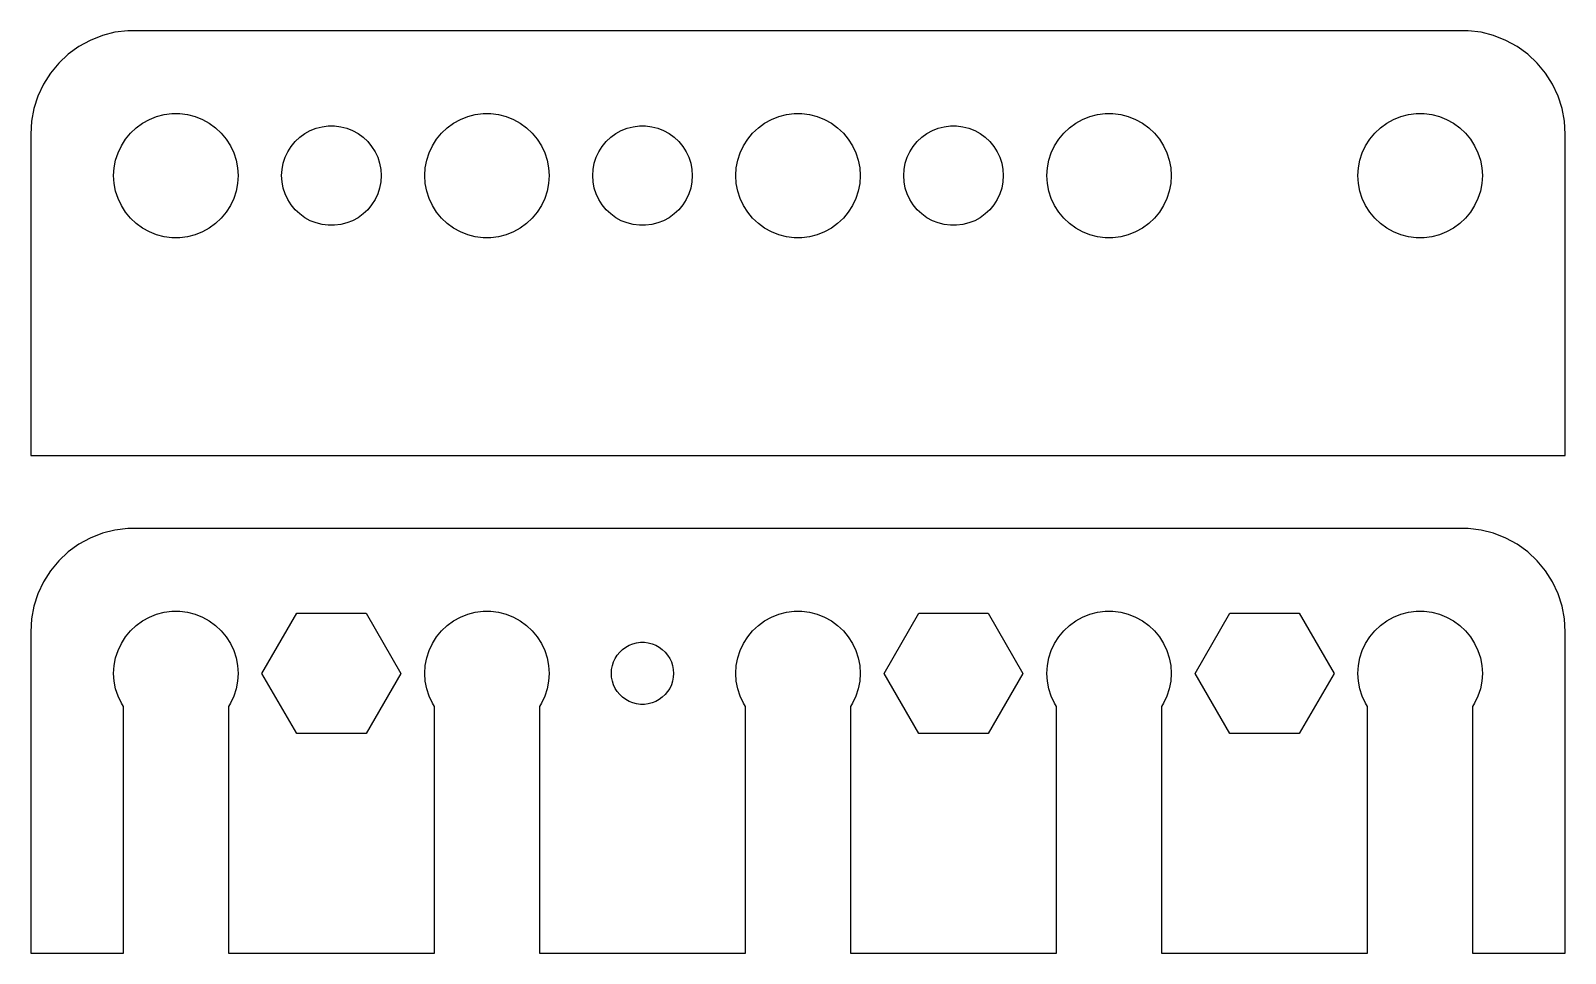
# Model space of a CAD drawing. Header units: metres. Extents: x -37 to 37, y 0 to 92.5.
# Drawn here: x -37 to 37, y 48 to 92.5 of the extents above; entities that cross this region are included whole.
import ezdxf

# ---------------------------------------------------------------- set-up
doc = ezdxf.new("R2010")
doc.units = ezdxf.units.M

msp = doc.modelspace()

# ---------------------------------------------------------------- linework, layer by layer
for p, q in [((-34.1289, 92.0241), (-34.6791, 91.7216)), ((-33.5451, 92.2553), (-34.1289, 92.0241)), ((-32.9369, 92.4114), (-33.5451, 92.2553)), ((-32.3139, 92.4901), (-32.9369, 92.4114)), ((32.3139, 92.4901), (-32.3139, 92.4901)), ((32.9369, 92.4114), (32.3139, 92.4901)), ((33.5451, 92.2553), (32.9369, 92.4114)), ((34.1289, 92.0241), (33.5451, 92.2553)), ((34.6791, 91.7216), (34.1289, 92.0241)), ((-35.1871, 91.3526), (-35.6448, 90.9227)), ((-34.6791, 91.7216), (-35.1871, 91.3526)), ((35.1871, 91.3526), (34.6791, 91.7216)), ((35.6448, 90.9227), (35.1871, 91.3526)), ((-36.0451, 90.4389), (-36.3815, 89.9088)), ((-35.6448, 90.9227), (-36.0451, 90.4389)), ((36.0451, 90.4389), (35.6448, 90.9227)), ((36.3815, 89.9088), (36.0451, 90.4389)), ((-36.3815, 89.9088), (-36.6489, 89.3406)), ((36.6489, 89.3406), (36.3815, 89.9088)), ((-36.6489, 89.3406), (-36.8429, 88.7434)), ((36.8429, 88.7434), (36.6489, 89.3406)), ((-36.9606, 88.1267), (-37, 87.5)), ((-36.8429, 88.7434), (-36.9606, 88.1267)), ((-31.6075, 88.033), (-31.2773, 88.2145)), ((-31.2773, 88.2145), (-30.927, 88.3532)), ((-30.927, 88.3532), (-30.5621, 88.4469)), ((-30.5621, 88.4469), (-30.1884, 88.4941)), ((-30.1884, 88.4941), (-29.8116, 88.4941)), ((-29.8116, 88.4941), (-29.4379, 88.4469)), ((-29.4379, 88.4469), (-29.0729, 88.3532)), ((-29.0729, 88.3532), (-28.7227, 88.2145)), ((-28.7227, 88.2145), (-28.3925, 88.033)), ((-16.6075, 88.033), (-16.2773, 88.2145)), ((-16.2773, 88.2145), (-15.927, 88.3532)), ((-15.927, 88.3532), (-15.5621, 88.4469)), ((-15.5621, 88.4469), (-15.1884, 88.4941)), ((-15.1884, 88.4941), (-14.8116, 88.4941)), ((-14.8116, 88.4941), (-14.4379, 88.4469)), ((-14.4379, 88.4469), (-14.0729, 88.3532)), ((-14.0729, 88.3532), (-13.7227, 88.2145)), ((-13.7227, 88.2145), (-13.3925, 88.033)), ((-1.60747, 88.033), (-1.27733, 88.2145)), ((-1.27733, 88.2145), (-0.92705, 88.3532)), ((-0.92705, 88.3532), (-0.56213, 88.4469)), ((-0.56213, 88.4469), (-0.18837, 88.4941)), ((-0.18837, 88.4941), (0.18837, 88.4941)), ((0.18837, 88.4941), (0.56213, 88.4469)), ((0.56213, 88.4469), (0.92705, 88.3532)), ((0.92705, 88.3532), (1.27733, 88.2145)), ((1.27733, 88.2145), (1.60747, 88.033)), ((13.3925, 88.033), (13.7227, 88.2145)), ((13.7227, 88.2145), (14.0729, 88.3532)), ((14.0729, 88.3532), (14.4379, 88.4469)), ((14.4379, 88.4469), (14.8116, 88.4941)), ((14.8116, 88.4941), (15.1884, 88.4941)), ((15.1884, 88.4941), (15.5621, 88.4469)), ((15.5621, 88.4469), (15.927, 88.3532)), ((15.927, 88.3532), (16.2773, 88.2145)), ((16.2773, 88.2145), (16.6075, 88.033)), ((28.3925, 88.033), (28.7227, 88.2145)), ((28.7227, 88.2145), (29.0729, 88.3532)), ((29.0729, 88.3532), (29.4379, 88.4469)), ((29.4379, 88.4469), (29.8116, 88.4941)), ((29.8116, 88.4941), (30.1884, 88.4941)), ((30.1884, 88.4941), (30.5621, 88.4469)), ((30.5621, 88.4469), (30.927, 88.3532)), ((30.927, 88.3532), (31.2773, 88.2145)), ((31.2773, 88.2145), (31.6075, 88.033)), ((36.9606, 88.1267), (36.8429, 88.7434)), ((37, 87.5), (36.9606, 88.1267)), ((-37, 87.5), (-37, 72)), ((-32.427, 87.2634), (-32.1869, 87.5536)), ((-32.1869, 87.5536), (-31.9123, 87.8115)), ((-31.9123, 87.8115), (-31.6075, 88.033)), ((-28.3925, 88.033), (-28.0877, 87.8115)), ((-28.0877, 87.8115), (-27.8131, 87.5536)), ((-27.8131, 87.5536), (-27.5729, 87.2634)), ((-24.2495, 87.1429), (-24.0298, 87.3492)), ((-24.0298, 87.3492), (-23.786, 87.5264)), ((-23.786, 87.5264), (-23.5219, 87.6716)), ((-23.5219, 87.6716), (-23.2416, 87.7825)), ((-23.2416, 87.7825), (-22.9497, 87.8575)), ((-22.9497, 87.8575), (-22.6507, 87.8953)), ((-22.6507, 87.8953), (-22.3493, 87.8953)), ((-22.3493, 87.8953), (-22.0503, 87.8575)), ((-22.0503, 87.8575), (-21.7583, 87.7825)), ((-21.7583, 87.7825), (-21.4781, 87.6716)), ((-21.4781, 87.6716), (-21.214, 87.5264)), ((-21.214, 87.5264), (-20.9702, 87.3492)), ((-20.9702, 87.3492), (-20.7505, 87.1429)), ((-17.427, 87.2634), (-17.1869, 87.5536)), ((-17.1869, 87.5536), (-16.9123, 87.8115)), ((-16.9123, 87.8115), (-16.6075, 88.033)), ((-13.3925, 88.033), (-13.0877, 87.8115)), ((-13.0877, 87.8115), (-12.8131, 87.5536)), ((-12.8131, 87.5536), (-12.5729, 87.2634)), ((-9.24951, 87.1429), (-9.02982, 87.3492)), ((-9.02982, 87.3492), (-8.78598, 87.5264)), ((-8.78598, 87.5264), (-8.52187, 87.6716)), ((-8.52187, 87.6716), (-8.24164, 87.7825)), ((-8.24164, 87.7825), (-7.94971, 87.8575)), ((-7.94971, 87.8575), (-7.6507, 87.8953)), ((-7.6507, 87.8953), (-7.34929, 87.8953)), ((-7.34929, 87.8953), (-7.05028, 87.8575)), ((-7.05028, 87.8575), (-6.75835, 87.7825)), ((-6.75835, 87.7825), (-6.47812, 87.6716)), ((-6.47812, 87.6716), (-6.214, 87.5264)), ((-6.214, 87.5264), (-5.97017, 87.3492)), ((-5.97017, 87.3492), (-5.75047, 87.1429)), ((-2.42705, 87.2634), (-2.1869, 87.5536)), ((-2.1869, 87.5536), (-1.91226, 87.8115)), ((-1.91226, 87.8115), (-1.60747, 88.033)), ((1.60747, 88.033), (1.91226, 87.8115)), ((1.91226, 87.8115), (2.1869, 87.5536)), ((2.1869, 87.5536), (2.42705, 87.2634)), ((5.75047, 87.1429), (5.97017, 87.3492)), ((5.97017, 87.3492), (6.214, 87.5264)), ((6.214, 87.5264), (6.47812, 87.6716)), ((6.47812, 87.6716), (6.75835, 87.7825)), ((6.75835, 87.7825), (7.05028, 87.8575)), ((7.05028, 87.8575), (7.34929, 87.8953)), ((7.34929, 87.8953), (7.6507, 87.8953)), ((7.6507, 87.8953), (7.94971, 87.8575)), ((7.94971, 87.8575), (8.24164, 87.7825)), ((8.24164, 87.7825), (8.52187, 87.6716)), ((8.52187, 87.6716), (8.78598, 87.5264)), ((8.78598, 87.5264), (9.02982, 87.3492)), ((9.02982, 87.3492), (9.24951, 87.1429)), ((12.5729, 87.2634), (12.8131, 87.5536)), ((12.8131, 87.5536), (13.0877, 87.8115)), ((13.0877, 87.8115), (13.3925, 88.033)), ((16.6075, 88.033), (16.9123, 87.8115)), ((16.9123, 87.8115), (17.1869, 87.5536)), ((17.1869, 87.5536), (17.427, 87.2634)), ((27.5729, 87.2634), (27.8131, 87.5536)), ((27.8131, 87.5536), (28.0877, 87.8115)), ((28.0877, 87.8115), (28.3925, 88.033)), ((31.6075, 88.033), (31.9123, 87.8115)), ((31.9123, 87.8115), (32.1869, 87.5536)), ((32.1869, 87.5536), (32.427, 87.2634)), ((37, 72), (37, 87.5)), ((-32.9057, 86.2461), (-32.7893, 86.6044)), ((-32.7893, 86.6044), (-32.6289, 86.9453)), ((-32.6289, 86.9453), (-32.427, 87.2634)), ((-27.5729, 87.2634), (-27.3711, 86.9453)), ((-27.3711, 86.9453), (-27.2107, 86.6044)), ((-27.2107, 86.6044), (-27.0942, 86.2461)), ((-24.7315, 86.3835), (-24.6031, 86.6562)), ((-24.6031, 86.6562), (-24.4416, 86.9107)), ((-24.4416, 86.9107), (-24.2495, 87.1429)), ((-20.7505, 87.1429), (-20.5583, 86.9107)), ((-20.5583, 86.9107), (-20.3969, 86.6562)), ((-20.3969, 86.6562), (-20.2685, 86.3835)), ((-17.9057, 86.2461), (-17.7893, 86.6044)), ((-17.7893, 86.6044), (-17.6289, 86.9453)), ((-17.6289, 86.9453), (-17.427, 87.2634)), ((-12.5729, 87.2634), (-12.3711, 86.9453)), ((-12.3711, 86.9453), (-12.2107, 86.6044)), ((-12.2107, 86.6044), (-12.0942, 86.2461)), ((-9.73146, 86.3835), (-9.60313, 86.6562)), ((-9.60313, 86.6562), (-9.44164, 86.9107)), ((-9.44164, 86.9107), (-9.24951, 87.1429)), ((-5.75047, 87.1429), (-5.55835, 86.9107)), ((-5.55835, 86.9107), (-5.39685, 86.6562)), ((-5.39685, 86.6562), (-5.26852, 86.3835)), ((-2.90575, 86.2461), (-2.78932, 86.6044)), ((-2.78932, 86.6044), (-2.62891, 86.9453)), ((-2.62891, 86.9453), (-2.42705, 87.2634)), ((2.42705, 87.2634), (2.62891, 86.9453)), ((2.62891, 86.9453), (2.78932, 86.6044)), ((2.78932, 86.6044), (2.90575, 86.2461)), ((5.26852, 86.3835), (5.39685, 86.6562)), ((5.39685, 86.6562), (5.55835, 86.9107)), ((5.55835, 86.9107), (5.75047, 87.1429)), ((9.24951, 87.1429), (9.44164, 86.9107)), ((9.44164, 86.9107), (9.60313, 86.6562)), ((9.60313, 86.6562), (9.73146, 86.3835)), ((12.0942, 86.2461), (12.2107, 86.6044)), ((12.2107, 86.6044), (12.3711, 86.9453)), ((12.3711, 86.9453), (12.5729, 87.2634)), ((17.427, 87.2634), (17.6289, 86.9453)), ((17.6289, 86.9453), (17.7893, 86.6044)), ((17.7893, 86.6044), (17.9057, 86.2461)), ((27.0942, 86.2461), (27.2107, 86.6044)), ((27.2107, 86.6044), (27.3711, 86.9453)), ((27.3711, 86.9453), (27.5729, 87.2634)), ((32.427, 87.2634), (32.6289, 86.9453)), ((32.6289, 86.9453), (32.7893, 86.6044)), ((32.7893, 86.6044), (32.9057, 86.2461)), ((-33, 85.5), (-32.9763, 85.876)), ((-32.9763, 85.876), (-32.9057, 86.2461)), ((-27.0942, 86.2461), (-27.0237, 85.876)), ((-27.0237, 85.876), (-27, 85.5)), ((-24.8811, 85.8008), (-24.8246, 86.0968)), ((-24.8246, 86.0968), (-24.7315, 86.3835)), ((-20.2685, 86.3835), (-20.1754, 86.0968)), ((-20.1754, 86.0968), (-20.1189, 85.8008)), ((-18, 85.5), (-17.9763, 85.876)), ((-17.9763, 85.876), (-17.9057, 86.2461)), ((-12.0942, 86.2461), (-12.0237, 85.876)), ((-12.0237, 85.876), (-12, 85.5)), ((-9.88107, 85.8008), (-9.82458, 86.0968)), ((-9.82458, 86.0968), (-9.73146, 86.3835)), ((-5.26852, 86.3835), (-5.1754, 86.0968)), ((-5.1754, 86.0968), (-5.11891, 85.8008)), ((-3, 85.5), (-2.97633, 85.876)), ((-2.97633, 85.876), (-2.90575, 86.2461)), ((2.90575, 86.2461), (2.97633, 85.876)), ((2.97633, 85.876), (3, 85.5)), ((5.11891, 85.8008), (5.1754, 86.0968)), ((5.1754, 86.0968), (5.26852, 86.3835)), ((9.73146, 86.3835), (9.82458, 86.0968)), ((9.82458, 86.0968), (9.88107, 85.8008)), ((12, 85.5), (12.0237, 85.876)), ((12.0237, 85.876), (12.0942, 86.2461)), ((17.9057, 86.2461), (17.9763, 85.876)), ((17.9763, 85.876), (18, 85.5)), ((27, 85.5), (27.0237, 85.876)), ((27.0237, 85.876), (27.0942, 86.2461)), ((32.9057, 86.2461), (32.9763, 85.876)), ((32.9763, 85.876), (33, 85.5)), ((-32.9763, 85.124), (-33, 85.5)), ((-32.9057, 84.7539), (-32.9763, 85.124)), ((-27.0237, 85.124), (-27.0942, 84.7539)), ((-27, 85.5), (-27.0237, 85.124)), ((-24.9, 85.5), (-24.8811, 85.8008)), ((-24.8811, 85.1992), (-24.9, 85.5)), ((-24.8246, 84.9031), (-24.8811, 85.1992)), ((-20.1189, 85.1992), (-20.1754, 84.9031)), ((-20.1189, 85.8008), (-20.1, 85.5)), ((-20.1, 85.5), (-20.1189, 85.1992)), ((-17.9763, 85.124), (-18, 85.5)), ((-17.9057, 84.7539), (-17.9763, 85.124)), ((-12.0237, 85.124), (-12.0942, 84.7539)), ((-12, 85.5), (-12.0237, 85.124)), ((-9.89999, 85.5), (-9.88107, 85.8008)), ((-9.88107, 85.1992), (-9.89999, 85.5)), ((-9.82458, 84.9031), (-9.88107, 85.1992)), ((-5.11891, 85.1992), (-5.1754, 84.9031)), ((-5.11891, 85.8008), (-5.09999, 85.5)), ((-5.09999, 85.5), (-5.11891, 85.1992)), ((-2.97633, 85.124), (-3, 85.5)), ((-2.90575, 84.7539), (-2.97633, 85.124)), ((2.97633, 85.124), (2.90575, 84.7539)), ((3, 85.5), (2.97633, 85.124)), ((5.09999, 85.5), (5.11891, 85.8008)), ((5.11891, 85.1992), (5.09999, 85.5)), ((5.1754, 84.9031), (5.11891, 85.1992)), ((9.88107, 85.1992), (9.82458, 84.9031)), ((9.88107, 85.8008), (9.89999, 85.5)), ((9.89999, 85.5), (9.88107, 85.1992)), ((12.0237, 85.124), (12, 85.5)), ((12.0942, 84.7539), (12.0237, 85.124)), ((17.9763, 85.124), (17.9057, 84.7539)), ((18, 85.5), (17.9763, 85.124)), ((27.0237, 85.124), (27, 85.5)), ((27.0942, 84.7539), (27.0237, 85.124)), ((32.9763, 85.124), (32.9057, 84.7539)), ((33, 85.5), (32.9763, 85.124)), ((-32.7893, 84.3956), (-32.9057, 84.7539)), ((-32.6289, 84.0547), (-32.7893, 84.3956)), ((-27.2107, 84.3956), (-27.3711, 84.0547)), ((-27.0942, 84.7539), (-27.2107, 84.3956)), ((-24.7315, 84.6165), (-24.8246, 84.9031)), ((-24.6031, 84.3438), (-24.7315, 84.6165)), ((-20.2685, 84.6165), (-20.3969, 84.3438)), ((-20.1754, 84.9031), (-20.2685, 84.6165)), ((-17.7893, 84.3956), (-17.9057, 84.7539)), ((-17.6289, 84.0547), (-17.7893, 84.3956)), ((-12.2107, 84.3956), (-12.3711, 84.0547)), ((-12.0942, 84.7539), (-12.2107, 84.3956)), ((-9.73146, 84.6165), (-9.82458, 84.9031)), ((-9.60313, 84.3438), (-9.73146, 84.6165)), ((-5.26852, 84.6165), (-5.39685, 84.3438)), ((-5.1754, 84.9031), (-5.26852, 84.6165)), ((-2.78932, 84.3956), (-2.90575, 84.7539)), ((-2.62891, 84.0547), (-2.78932, 84.3956)), ((2.78932, 84.3956), (2.62891, 84.0547)), ((2.90575, 84.7539), (2.78932, 84.3956)), ((5.26852, 84.6165), (5.1754, 84.9031)), ((5.39685, 84.3438), (5.26852, 84.6165)), ((9.73146, 84.6165), (9.60313, 84.3438)), ((9.82458, 84.9031), (9.73146, 84.6165)), ((12.2107, 84.3956), (12.0942, 84.7539)), ((12.3711, 84.0547), (12.2107, 84.3956)), ((17.7893, 84.3956), (17.6289, 84.0547)), ((17.9057, 84.7539), (17.7893, 84.3956)), ((27.2107, 84.3956), (27.0942, 84.7539)), ((27.3711, 84.0547), (27.2107, 84.3956)), ((32.7893, 84.3956), (32.6289, 84.0547)), ((32.9057, 84.7539), (32.7893, 84.3956)), ((-32.427, 83.7366), (-32.6289, 84.0547)), ((-32.1869, 83.4464), (-32.427, 83.7366)), ((-27.5729, 83.7366), (-27.8131, 83.4464)), ((-27.3711, 84.0547), (-27.5729, 83.7366)), ((-24.4416, 84.0893), (-24.6031, 84.3438)), ((-24.2495, 83.8571), (-24.4416, 84.0893)), ((-24.0298, 83.6508), (-24.2495, 83.8571)), ((-23.786, 83.4736), (-24.0298, 83.6508)), ((-20.9702, 83.6508), (-21.214, 83.4736)), ((-20.7505, 83.8571), (-20.9702, 83.6508)), ((-20.5583, 84.0893), (-20.7505, 83.8571)), ((-20.3969, 84.3438), (-20.5583, 84.0893)), ((-17.427, 83.7366), (-17.6289, 84.0547)), ((-17.1869, 83.4464), (-17.427, 83.7366)), ((-12.5729, 83.7366), (-12.8131, 83.4464)), ((-12.3711, 84.0547), (-12.5729, 83.7366)), ((-9.44164, 84.0893), (-9.60313, 84.3438)), ((-9.24951, 83.8571), (-9.44164, 84.0893)), ((-9.02982, 83.6508), (-9.24951, 83.8571)), ((-8.78598, 83.4736), (-9.02982, 83.6508)), ((-5.97017, 83.6508), (-6.214, 83.4736)), ((-5.75047, 83.8571), (-5.97017, 83.6508)), ((-5.55835, 84.0893), (-5.75047, 83.8571)), ((-5.39685, 84.3438), (-5.55835, 84.0893)), ((-2.42705, 83.7366), (-2.62891, 84.0547)), ((-2.1869, 83.4464), (-2.42705, 83.7366)), ((2.42705, 83.7366), (2.1869, 83.4464)), ((2.62891, 84.0547), (2.42705, 83.7366)), ((5.55835, 84.0893), (5.39685, 84.3438)), ((5.75047, 83.8571), (5.55835, 84.0893)), ((5.97017, 83.6508), (5.75047, 83.8571)), ((6.214, 83.4736), (5.97017, 83.6508)), ((9.02982, 83.6508), (8.78598, 83.4736)), ((9.24951, 83.8571), (9.02982, 83.6508)), ((9.44164, 84.0893), (9.24951, 83.8571)), ((9.60313, 84.3438), (9.44164, 84.0893)), ((12.5729, 83.7366), (12.3711, 84.0547)), ((12.8131, 83.4464), (12.5729, 83.7366)), ((17.427, 83.7366), (17.1869, 83.4464)), ((17.6289, 84.0547), (17.427, 83.7366)), ((27.5729, 83.7366), (27.3711, 84.0547)), ((27.8131, 83.4464), (27.5729, 83.7366)), ((32.427, 83.7366), (32.1869, 83.4464)), ((32.6289, 84.0547), (32.427, 83.7366)), ((-31.9123, 83.1884), (-32.1869, 83.4464)), ((-31.6075, 82.967), (-31.9123, 83.1884)), ((-31.2773, 82.7855), (-31.6075, 82.967)), ((-28.3925, 82.967), (-28.7227, 82.7855)), ((-28.0877, 83.1884), (-28.3925, 82.967)), ((-27.8131, 83.4464), (-28.0877, 83.1884)), ((-23.5219, 83.3284), (-23.786, 83.4736)), ((-23.2416, 83.2175), (-23.5219, 83.3284)), ((-22.9497, 83.1425), (-23.2416, 83.2175)), ((-22.6507, 83.1047), (-22.9497, 83.1425)), ((-22.3493, 83.1047), (-22.6507, 83.1047)), ((-22.0503, 83.1425), (-22.3493, 83.1047)), ((-21.7583, 83.2175), (-22.0503, 83.1425)), ((-21.4781, 83.3284), (-21.7583, 83.2175)), ((-21.214, 83.4736), (-21.4781, 83.3284)), ((-16.9123, 83.1884), (-17.1869, 83.4464)), ((-16.6075, 82.967), (-16.9123, 83.1884)), ((-16.2773, 82.7855), (-16.6075, 82.967)), ((-13.3925, 82.967), (-13.7227, 82.7855)), ((-13.0877, 83.1884), (-13.3925, 82.967)), ((-12.8131, 83.4464), (-13.0877, 83.1884)), ((-8.52187, 83.3284), (-8.78598, 83.4736)), ((-8.24164, 83.2175), (-8.52187, 83.3284)), ((-7.94971, 83.1425), (-8.24164, 83.2175)), ((-7.6507, 83.1047), (-7.94971, 83.1425)), ((-7.34929, 83.1047), (-7.6507, 83.1047)), ((-7.05028, 83.1425), (-7.34929, 83.1047)), ((-6.75835, 83.2175), (-7.05028, 83.1425)), ((-6.47812, 83.3284), (-6.75835, 83.2175)), ((-6.214, 83.4736), (-6.47812, 83.3284)), ((-1.91226, 83.1884), (-2.1869, 83.4464)), ((-1.60747, 82.967), (-1.91226, 83.1884)), ((-1.27733, 82.7855), (-1.60747, 82.967)), ((1.60747, 82.967), (1.27733, 82.7855)), ((1.91226, 83.1884), (1.60747, 82.967)), ((2.1869, 83.4464), (1.91226, 83.1884)), ((6.47812, 83.3284), (6.214, 83.4736)), ((6.75835, 83.2175), (6.47812, 83.3284)), ((7.05028, 83.1425), (6.75835, 83.2175)), ((7.34929, 83.1047), (7.05028, 83.1425)), ((7.6507, 83.1047), (7.34929, 83.1047)), ((7.94971, 83.1425), (7.6507, 83.1047)), ((8.24164, 83.2175), (7.94971, 83.1425)), ((8.52187, 83.3284), (8.24164, 83.2175)), ((8.78598, 83.4736), (8.52187, 83.3284)), ((13.0877, 83.1884), (12.8131, 83.4464)), ((13.3925, 82.967), (13.0877, 83.1884)), ((13.7227, 82.7855), (13.3925, 82.967)), ((16.6075, 82.967), (16.2773, 82.7855)), ((16.9123, 83.1884), (16.6075, 82.967)), ((17.1869, 83.4464), (16.9123, 83.1884)), ((28.0877, 83.1884), (27.8131, 83.4464)), ((28.3925, 82.967), (28.0877, 83.1884)), ((28.7227, 82.7855), (28.3925, 82.967)), ((31.6075, 82.967), (31.2773, 82.7855)), ((31.9123, 83.1884), (31.6075, 82.967)), ((32.1869, 83.4464), (31.9123, 83.1884)), ((-30.927, 82.6468), (-31.2773, 82.7855)), ((-30.5621, 82.5531), (-30.927, 82.6468)), ((-30.1884, 82.5059), (-30.5621, 82.5531)), ((-29.8116, 82.5059), (-30.1884, 82.5059)), ((-29.4379, 82.5531), (-29.8116, 82.5059)), ((-29.0729, 82.6468), (-29.4379, 82.5531)), ((-28.7227, 82.7855), (-29.0729, 82.6468)), ((-15.927, 82.6468), (-16.2773, 82.7855)), ((-15.5621, 82.5531), (-15.927, 82.6468)), ((-15.1884, 82.5059), (-15.5621, 82.5531)), ((-14.8116, 82.5059), (-15.1884, 82.5059)), ((-14.4379, 82.5531), (-14.8116, 82.5059)), ((-14.0729, 82.6468), (-14.4379, 82.5531)), ((-13.7227, 82.7855), (-14.0729, 82.6468)), ((-0.92705, 82.6468), (-1.27733, 82.7855)), ((-0.56213, 82.5531), (-0.92705, 82.6468)), ((-0.18837, 82.5059), (-0.56213, 82.5531)), ((0.18837, 82.5059), (-0.18837, 82.5059)), ((0.56213, 82.5531), (0.18837, 82.5059)), ((0.92705, 82.6468), (0.56213, 82.5531)), ((1.27733, 82.7855), (0.92705, 82.6468)), ((14.0729, 82.6468), (13.7227, 82.7855)), ((14.4379, 82.5531), (14.0729, 82.6468)), ((14.8116, 82.5059), (14.4379, 82.5531)), ((15.1884, 82.5059), (14.8116, 82.5059)), ((15.5621, 82.5531), (15.1884, 82.5059)), ((15.927, 82.6468), (15.5621, 82.5531)), ((16.2773, 82.7855), (15.927, 82.6468)), ((29.0729, 82.6468), (28.7227, 82.7855)), ((29.4379, 82.5531), (29.0729, 82.6468)), ((29.8116, 82.5059), (29.4379, 82.5531)), ((30.1884, 82.5059), (29.8116, 82.5059)), ((30.5621, 82.5531), (30.1884, 82.5059)), ((30.927, 82.6468), (30.5621, 82.5531)), ((31.2773, 82.7855), (30.927, 82.6468)), ((-37, 72), (37, 72)), ((-33.5451, 68.2553), (-34.1289, 68.0241)), ((-32.9369, 68.4114), (-33.5451, 68.2553)), ((-32.3139, 68.4901), (-32.9369, 68.4114)), ((32.3139, 68.4901), (-32.3139, 68.4901)), ((32.9369, 68.4114), (32.3139, 68.4901)), ((33.5451, 68.2553), (32.9369, 68.4114)), ((34.1289, 68.0241), (33.5451, 68.2553)), ((-35.1871, 67.3526), (-35.6448, 66.9227)), ((-34.6791, 67.7216), (-35.1871, 67.3526)), ((-34.1289, 68.0241), (-34.6791, 67.7216)), ((34.6791, 67.7216), (34.1289, 68.0241)), ((35.1871, 67.3526), (34.6791, 67.7216)), ((35.6448, 66.9227), (35.1871, 67.3526)), ((-35.6448, 66.9227), (-36.0451, 66.4389)), ((36.0451, 66.4389), (35.6448, 66.9227)), ((-36.3815, 65.9088), (-36.6489, 65.3406)), ((-36.0451, 66.4389), (-36.3815, 65.9088)), ((36.3815, 65.9088), (36.0451, 66.4389)), ((36.6489, 65.3406), (36.3815, 65.9088)), ((-36.6489, 65.3406), (-36.8429, 64.7434)), ((36.8429, 64.7434), (36.6489, 65.3406)), ((-36.8429, 64.7434), (-36.9606, 64.1267)), ((-30.927, 64.3532), (-30.5621, 64.4469)), ((-30.5621, 64.4469), (-30.1884, 64.4941)), ((-30.1884, 64.4941), (-29.8116, 64.4941)), ((-29.8116, 64.4941), (-29.4379, 64.4469)), ((-29.4379, 64.4469), (-29.0729, 64.3532)), ((-25.8466, 61.5), (-24.1733, 64.3982)), ((-24.1733, 64.3982), (-20.8267, 64.3982)), ((-20.8267, 64.3982), (-19.1534, 61.5)), ((-15.927, 64.3532), (-15.5621, 64.4469)), ((-15.5621, 64.4469), (-15.1884, 64.4941)), ((-15.1884, 64.4941), (-14.8116, 64.4941)), ((-14.8116, 64.4941), (-14.4379, 64.4469)), ((-14.4379, 64.4469), (-14.0729, 64.3532)), ((-0.92705, 64.3532), (-0.56213, 64.4469)), ((-0.56213, 64.4469), (-0.18837, 64.4941)), ((-0.18837, 64.4941), (0.18837, 64.4941)), ((0.18837, 64.4941), (0.56213, 64.4469)), ((0.56213, 64.4469), (0.92705, 64.3532)), ((4.15341, 61.5), (5.82671, 64.3982)), ((5.82671, 64.3982), (9.17329, 64.3982)), ((9.17329, 64.3982), (10.8466, 61.5)), ((14.0729, 64.3532), (14.4379, 64.4469)), ((14.4379, 64.4469), (14.8116, 64.4941)), ((14.8116, 64.4941), (15.1884, 64.4941)), ((15.1884, 64.4941), (15.5621, 64.4469)), ((15.5621, 64.4469), (15.927, 64.3532)), ((19.1534, 61.5), (20.8267, 64.3982)), ((20.8267, 64.3982), (24.1733, 64.3982)), ((24.1733, 64.3982), (25.8466, 61.5)), ((29.0729, 64.3532), (29.4379, 64.4469)), ((29.4379, 64.4469), (29.8116, 64.4941)), ((29.8116, 64.4941), (30.1884, 64.4941)), ((30.1884, 64.4941), (30.5621, 64.4469)), ((30.5621, 64.4469), (30.927, 64.3532)), ((36.9606, 64.1267), (36.8429, 64.7434)), ((-36.9606, 64.1267), (-37, 63.5)), ((-32.1869, 63.5536), (-31.9123, 63.8115)), ((-31.9123, 63.8115), (-31.6075, 64.033)), ((-31.6075, 64.033), (-31.2773, 64.2145)), ((-31.2773, 64.2145), (-30.927, 64.3532)), ((-29.0729, 64.3532), (-28.7227, 64.2145)), ((-28.7227, 64.2145), (-28.3925, 64.033)), ((-28.3925, 64.033), (-28.0877, 63.8115)), ((-28.0877, 63.8115), (-27.8131, 63.5536)), ((-17.1869, 63.5536), (-16.9123, 63.8115)), ((-16.9123, 63.8115), (-16.6075, 64.033)), ((-16.6075, 64.033), (-16.2773, 64.2145)), ((-16.2773, 64.2145), (-15.927, 64.3532)), ((-14.0729, 64.3532), (-13.7227, 64.2145)), ((-13.7227, 64.2145), (-13.3925, 64.033)), ((-13.3925, 64.033), (-13.0877, 63.8115)), ((-13.0877, 63.8115), (-12.8131, 63.5536)), ((-2.1869, 63.5536), (-1.91226, 63.8115)), ((-1.91226, 63.8115), (-1.60747, 64.033)), ((-1.60747, 64.033), (-1.27733, 64.2145)), ((-1.27733, 64.2145), (-0.92705, 64.3532)), ((0.92705, 64.3532), (1.27733, 64.2145)), ((1.27733, 64.2145), (1.60747, 64.033)), ((1.60747, 64.033), (1.91226, 63.8115)), ((1.91226, 63.8115), (2.1869, 63.5536)), ((12.8131, 63.5536), (13.0877, 63.8115)), ((13.0877, 63.8115), (13.3925, 64.033)), ((13.3925, 64.033), (13.7227, 64.2145)), ((13.7227, 64.2145), (14.0729, 64.3532)), ((15.927, 64.3532), (16.2773, 64.2145)), ((16.2773, 64.2145), (16.6075, 64.033)), ((16.6075, 64.033), (16.9123, 63.8115)), ((16.9123, 63.8115), (17.1869, 63.5536)), ((27.8131, 63.5536), (28.0877, 63.8115)), ((28.0877, 63.8115), (28.3925, 64.033)), ((28.3925, 64.033), (28.7227, 64.2145)), ((28.7227, 64.2145), (29.0729, 64.3532)), ((30.927, 64.3532), (31.2773, 64.2145)), ((31.2773, 64.2145), (31.6075, 64.033)), ((31.6075, 64.033), (31.9123, 63.8115)), ((31.9123, 63.8115), (32.1869, 63.5536)), ((37, 63.5), (36.9606, 64.1267)), ((-37, 63.5), (-37, 48)), ((-32.7893, 62.6044), (-32.6289, 62.9453)), ((-32.6289, 62.9453), (-32.427, 63.2634)), ((-32.427, 63.2634), (-32.1869, 63.5536)), ((-27.8131, 63.5536), (-27.5729, 63.2634)), ((-27.5729, 63.2634), (-27.3711, 62.9453)), ((-27.3711, 62.9453), (-27.2107, 62.6044)), ((-17.7893, 62.6044), (-17.6289, 62.9453)), ((-17.6289, 62.9453), (-17.427, 63.2634)), ((-17.427, 63.2634), (-17.1869, 63.5536)), ((-12.8131, 63.5536), (-12.5729, 63.2634)), ((-12.5729, 63.2634), (-12.3711, 62.9453)), ((-12.3711, 62.9453), (-12.2107, 62.6044)), ((-8.13866, 62.8572), (-7.96352, 62.9266)), ((-7.96352, 62.9266), (-7.78107, 62.9734)), ((-7.78107, 62.9734), (-7.59418, 62.997)), ((-7.59418, 62.997), (-7.40581, 62.997)), ((-7.40581, 62.997), (-7.21892, 62.9734)), ((-7.21892, 62.9734), (-7.03647, 62.9266)), ((-7.03647, 62.9266), (-6.86133, 62.8572)), ((-2.78932, 62.6044), (-2.62891, 62.9453)), ((-2.62891, 62.9453), (-2.42705, 63.2634)), ((-2.42705, 63.2634), (-2.1869, 63.5536)), ((2.1869, 63.5536), (2.42705, 63.2634)), ((2.42705, 63.2634), (2.62891, 62.9453)), ((2.62891, 62.9453), (2.78932, 62.6044)), ((12.2107, 62.6044), (12.3711, 62.9453)), ((12.3711, 62.9453), (12.5729, 63.2634)), ((12.5729, 63.2634), (12.8131, 63.5536)), ((17.1869, 63.5536), (17.427, 63.2634)), ((17.427, 63.2634), (17.6289, 62.9453)), ((17.6289, 62.9453), (17.7893, 62.6044)), ((27.2107, 62.6044), (27.3711, 62.9453)), ((27.3711, 62.9453), (27.5729, 63.2634)), ((27.5729, 63.2634), (27.8131, 63.5536)), ((32.1869, 63.5536), (32.427, 63.2634)), ((32.427, 63.2634), (32.6289, 62.9453)), ((32.6289, 62.9453), (32.7893, 62.6044)), ((37, 48), (37, 63.5)), ((-32.9763, 61.876), (-32.9057, 62.2461)), ((-32.9057, 62.2461), (-32.7893, 62.6044)), ((-27.2107, 62.6044), (-27.0942, 62.2461)), ((-27.0942, 62.2461), (-27.0237, 61.876)), ((-17.9763, 61.876), (-17.9057, 62.2461)), ((-17.9057, 62.2461), (-17.7893, 62.6044)), ((-12.2107, 62.6044), (-12.0942, 62.2461)), ((-12.0942, 62.2461), (-12.0237, 61.876)), ((-8.89465, 62.0522), (-8.81445, 62.2226)), ((-8.81445, 62.2226), (-8.71352, 62.3817)), ((-8.71352, 62.3817), (-8.59344, 62.5268)), ((-8.59344, 62.5268), (-8.45613, 62.6558)), ((-8.45613, 62.6558), (-8.30373, 62.7665)), ((-8.30373, 62.7665), (-8.13866, 62.8572)), ((-6.86133, 62.8572), (-6.69626, 62.7665)), ((-6.69626, 62.7665), (-6.54385, 62.6558)), ((-6.54385, 62.6558), (-6.40654, 62.5268)), ((-6.40654, 62.5268), (-6.28647, 62.3817)), ((-6.28647, 62.3817), (-6.18553, 62.2226)), ((-6.18553, 62.2226), (-6.10533, 62.0522)), ((-2.97633, 61.876), (-2.90575, 62.2461)), ((-2.90575, 62.2461), (-2.78932, 62.6044)), ((2.78932, 62.6044), (2.90575, 62.2461)), ((2.90575, 62.2461), (2.97633, 61.876)), ((12.0237, 61.876), (12.0942, 62.2461)), ((12.0942, 62.2461), (12.2107, 62.6044)), ((17.7893, 62.6044), (17.9057, 62.2461)), ((17.9057, 62.2461), (17.9763, 61.876)), ((27.0237, 61.876), (27.0942, 62.2461)), ((27.0942, 62.2461), (27.2107, 62.6044)), ((32.7893, 62.6044), (32.9057, 62.2461)), ((32.9057, 62.2461), (32.9763, 61.876)), ((-33, 61.5), (-32.9763, 61.876)), ((-32.9763, 61.124), (-33, 61.5)), ((-27.0237, 61.876), (-27, 61.5)), ((-27, 61.5), (-27.0237, 61.124)), ((-24.1733, 58.6018), (-25.8466, 61.5)), ((-19.1534, 61.5), (-20.8267, 58.6018)), ((-18, 61.5), (-17.9763, 61.876)), ((-17.9763, 61.124), (-18, 61.5)), ((-12.0237, 61.876), (-12, 61.5)), ((-12, 61.5), (-12.0237, 61.124)), ((-9, 61.5), (-8.98816, 61.688)), ((-8.98816, 61.312), (-9, 61.5)), ((-8.98816, 61.688), (-8.95287, 61.873)), ((-8.95287, 61.873), (-8.89465, 62.0522)), ((-6.10533, 62.0522), (-6.04712, 61.873)), ((-6.04712, 61.873), (-6.01183, 61.688)), ((-6.01183, 61.688), (-6, 61.5)), ((-6, 61.5), (-6.01183, 61.312)), ((-3, 61.5), (-2.97633, 61.876)), ((-2.97633, 61.124), (-3, 61.5)), ((2.97633, 61.876), (3, 61.5)), ((3, 61.5), (2.97633, 61.124)), ((5.82671, 58.6018), (4.15341, 61.5)), ((10.8466, 61.5), (9.17329, 58.6018)), ((12, 61.5), (12.0237, 61.876)), ((12.0237, 61.124), (12, 61.5)), ((17.9763, 61.876), (18, 61.5)), ((18, 61.5), (17.9763, 61.124)), ((20.8267, 58.6018), (19.1534, 61.5)), ((25.8466, 61.5), (24.1733, 58.6018)), ((27, 61.5), (27.0237, 61.876)), ((27.0237, 61.124), (27, 61.5)), ((32.9763, 61.876), (33, 61.5)), ((33, 61.5), (32.9763, 61.124)), ((-32.9057, 60.7539), (-32.9763, 61.124)), ((-32.7893, 60.3956), (-32.9057, 60.7539)), ((-27.0942, 60.7539), (-27.2107, 60.3956)), ((-27.0237, 61.124), (-27.0942, 60.7539)), ((-17.9057, 60.7539), (-17.9763, 61.124)), ((-17.7893, 60.3956), (-17.9057, 60.7539)), ((-12.0942, 60.7539), (-12.2107, 60.3956)), ((-12.0237, 61.124), (-12.0942, 60.7539)), ((-8.95287, 61.127), (-8.98816, 61.312)), ((-8.89465, 60.9478), (-8.95287, 61.127)), ((-8.81445, 60.7774), (-8.89465, 60.9478)), ((-8.71352, 60.6183), (-8.81445, 60.7774)), ((-6.18553, 60.7774), (-6.28647, 60.6183)), ((-6.10533, 60.9478), (-6.18553, 60.7774)), ((-6.04712, 61.127), (-6.10533, 60.9478)), ((-6.01183, 61.312), (-6.04712, 61.127)), ((-2.90575, 60.7539), (-2.97633, 61.124)), ((-2.78932, 60.3956), (-2.90575, 60.7539)), ((2.90575, 60.7539), (2.78932, 60.3956)), ((2.97633, 61.124), (2.90575, 60.7539)), ((12.0942, 60.7539), (12.0237, 61.124)), ((12.2107, 60.3956), (12.0942, 60.7539)), ((17.9057, 60.7539), (17.7893, 60.3956)), ((17.9763, 61.124), (17.9057, 60.7539)), ((27.0942, 60.7539), (27.0237, 61.124)), ((27.2107, 60.3956), (27.0942, 60.7539)), ((32.9057, 60.7539), (32.7893, 60.3956)), ((32.9763, 61.124), (32.9057, 60.7539)), ((-32.6289, 60.0547), (-32.7893, 60.3956)), ((-32.5307, 59.9), (-32.6289, 60.0547)), ((-27.3711, 60.0547), (-27.4693, 59.9)), ((-27.2107, 60.3956), (-27.3711, 60.0547)), ((-17.6289, 60.0547), (-17.7893, 60.3956)), ((-17.5307, 59.9), (-17.6289, 60.0547)), ((-12.3711, 60.0547), (-12.4693, 59.9)), ((-12.2107, 60.3956), (-12.3711, 60.0547)), ((-8.59344, 60.4732), (-8.71352, 60.6183)), ((-8.45613, 60.3442), (-8.59344, 60.4732)), ((-8.30373, 60.2335), (-8.45613, 60.3442)), ((-8.13866, 60.1427), (-8.30373, 60.2335)), ((-7.96352, 60.0734), (-8.13866, 60.1427)), ((-7.78107, 60.0266), (-7.96352, 60.0734)), ((-7.59418, 60.0029), (-7.78107, 60.0266)), ((-7.40581, 60.0029), (-7.59418, 60.0029)), ((-7.21892, 60.0266), (-7.40581, 60.0029)), ((-7.03647, 60.0734), (-7.21892, 60.0266)), ((-6.86133, 60.1427), (-7.03647, 60.0734)), ((-6.69626, 60.2335), (-6.86133, 60.1427)), ((-6.54385, 60.3442), (-6.69626, 60.2335)), ((-6.40654, 60.4732), (-6.54385, 60.3442)), ((-6.28647, 60.6183), (-6.40654, 60.4732)), ((-2.62891, 60.0547), (-2.78932, 60.3956)), ((-2.53072, 59.9), (-2.62891, 60.0547)), ((2.62891, 60.0547), (2.53072, 59.9)), ((2.78932, 60.3956), (2.62891, 60.0547)), ((12.3711, 60.0547), (12.2107, 60.3956)), ((12.4693, 59.9), (12.3711, 60.0547)), ((17.6289, 60.0547), (17.5307, 59.9)), ((17.7893, 60.3956), (17.6289, 60.0547)), ((27.3711, 60.0547), (27.2107, 60.3956)), ((27.4693, 59.9), (27.3711, 60.0547)), ((32.6289, 60.0547), (32.5307, 59.9)), ((32.7893, 60.3956), (32.6289, 60.0547)), ((-32.5307, 48), (-32.5307, 59.9)), ((-27.4693, 59.9), (-27.4693, 48)), ((-17.5307, 48), (-17.5307, 59.9)), ((-12.4693, 59.9), (-12.4693, 48)), ((-2.53072, 48), (-2.53072, 59.9)), ((2.53072, 59.9), (2.53072, 48)), ((12.4693, 48), (12.4693, 59.9)), ((17.5307, 59.9), (17.5307, 48)), ((27.4693, 48), (27.4693, 59.9)), ((32.5307, 59.9), (32.5307, 48)), ((-20.8267, 58.6018), (-24.1733, 58.6018)), ((9.17329, 58.6018), (5.82671, 58.6018)), ((24.1733, 58.6018), (20.8267, 58.6018)), ((-37, 48), (-32.5307, 48)), ((-27.4693, 48), (-17.5307, 48)), ((-12.4693, 48), (-2.53072, 48)), ((2.53072, 48), (12.4693, 48)), ((17.5307, 48), (27.4693, 48)), ((32.5307, 48), (37, 48))]:
    msp.add_line(p, q)

doc.saveas('drawing.dxf')
